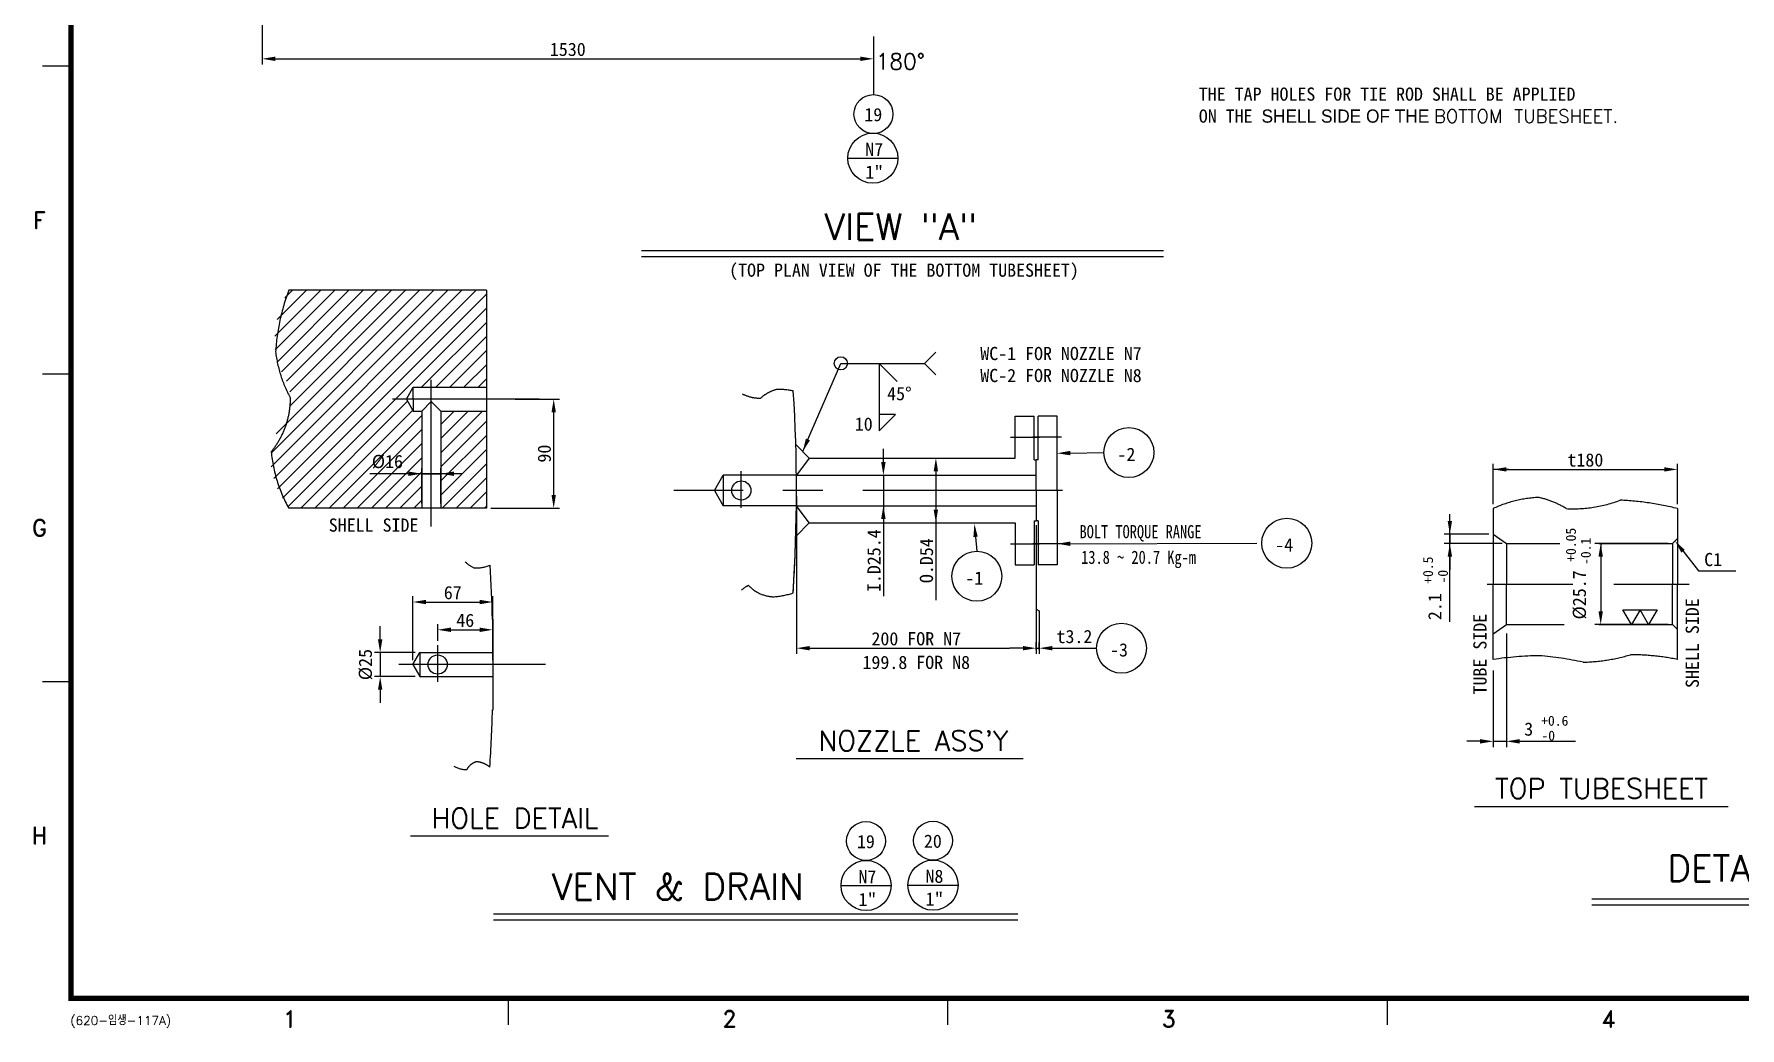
# Model space of a CAD drawing. Extents: x 193 to 9179, y 3 to 6441.
# Drawn here: x 194 to 4464, y 91 to 2578 of the extents above; entities that cross this region are included whole.
import ezdxf
from ezdxf.enums import TextEntityAlignment as Align

# ---------------------------------------------------------------- set-up
doc = ezdxf.new("R2010")
doc.units = 0
doc.header["$LTSCALE"] = 400
doc.header["$MEASUREMENT"] = 0
for name, pattern in [('CADRA_SOLID', [0]), ('CENTER', [2, 1.25, -0.25, 0.25, -0.25]), ('HIDDEN', [0.375, 0.25, -0.125]), ('PHANTOM', [2.5, 1.25, -0.25, 0.25, -0.25, 0.25, -0.25])]:
    doc.linetypes.add(name, pattern=pattern)
for name, color, linetype in [('1', 1, 'CENTER'), ('2', 2, 'HIDDEN'), ('21', 54, 'CADRA_SOLID'), ('3', 3, 'CONTINUOUS'), ('4', 4, 'CONTINUOUS'), ('6', 6, 'PHANTOM')]:
    doc.layers.add(name, color=color, linetype=linetype)
doc.styles.add('ROMAND', font='romand')
doc.styles.add('ROMANS', font='romans.shx', dxfattribs={"bigfont": 'whgtxt.shx'})
doc.dimstyles.get("Standard").update_dxf_attribs({"dimtxt": 0.18, "dimasz": 0.18, "dimexe": 0.18, "dimexo": 0.0625, "dimgap": 0.09, "dimtad": 0, "dimtih": 1, "dimtoh": 1, "dimdec": 4, "dimzin": 0, "dimtxsty": 'STANDARD', "dimcen": 0.09, "dimazin": 3, "dimtfac": 1, "dimtdec": 4, "dimtofl": 0, "dimtmove": 0, "dimatfit": 3, "dimtolj": 1, "dimtzin": 0})

msp = doc.modelspace()

# ---------------------------------------------------------------- hatches: boundary and pattern name
at = {"layer": '4'}
h = msp.add_hatch(dxfattribs=at)
h.set_pattern_fill('ANSI31', color=256, scale=200, style=0)
h.paths.add_polyline_path([(1143, 1694.2), (1326, 1694.2), (1326, 1936.6), (831.2, 1936.6, 0.07372), (800.7, 1854.9, 0.089152), (798.3, 1782.7, 0.094699), (820.7, 1718.1, -0.121083), (835.6, 1666.4, -0.174334), (816.8, 1606.4, 0.136202), (787.3, 1532.5, 0.103135), (793.8, 1465.9, 0.082783), (831.2, 1391.8), (1164, 1391.8), (1164, 1634.2), (1143, 1634.2), (1125.7, 1664.2)])
h.paths.add_polyline_path([(1326, 1634.2), (1212, 1634.2), (1212, 1391.8), (1326, 1391.8)])
h.paths.add_polyline_path([(1031.4, 1532.3), (1124.9, 1532.3), (1124.9, 1482.8), (1031.4, 1482.8)], flags=24)

# ---------------------------------------------------------------- linework, layer by layer
at = {"layer": '1'}
for p, q in [((1188, 1345.9), (1188, 1712.8)), ((1457.9, 1664.2), (1090.8, 1664.2)), ((2638.3, 1569.1), (2710.7, 1569.1)), ((2765.9, 1569.1), (2693.5, 1569.1)), ((1964.1, 1392.7), (1964.1, 1484.4)), ((2768.4, 1435.8), (1794.9, 1435.8)), ((2638.3, 1302.4), (2710.7, 1302.4)), ((2765.9, 1302.4), (2693.5, 1302.4)), ((3831, 1201.7), (4045.5, 1201.7)), ((4148, 1201.7), (4336.8, 1201.7)), ((1204.1, 957), (1204.1, 1048.8)), ((1474, 1000.1), (1106.9, 1000.1))]:
    msp.add_line(p, q, dxfattribs=at)
at = {"layer": '21'}
msp.add_lwpolyline([(242.4, 141.5)], dxfattribs=at)
at = {"layer": '3', "color": 4}
for p, q in [((2294.9, 2572), (2294.9, 2426.2)), ((1397.7, 1664.2), (1508.8, 1664.2)), ((1494.5, 1424.8), (1494.5, 1631.2)), ((2319.8, 1506.9), (2319.8, 1539.9)), ((3846.3, 1401.5), (3846.3, 1502.8)), ((4307.6, 1401.5), (4307.6, 1502.8)), ((1265.7, 1477.6), (1034.2, 1477.6)), ((1164, 1402.8), (1164, 1491.9)), ((1164, 1477.6), (1212, 1477.6)), ((1173.8, 1477.6), (1206.8, 1477.6)), ((1212, 1402.8), (1212, 1491.9)), ((2319.8, 1473.9), (2319.8, 1171.7)), ((2451.2, 1483.7), (2451.2, 1161.1)), ((3879.3, 1488.5), (4274.6, 1488.5)), ((1337, 1391.8), (1508.8, 1391.8)), ((3737.8, 1107), (3737.8, 1376.8)), ((2319.8, 1364.7), (2319.8, 1331.7)), ((3835.3, 1326.5), (3723.5, 1326.5)), ((3737.8, 1326.5), (3737.8, 1303.3)), ((3868.4, 1303.3), (3723.5, 1303.3)), ((4284, 1303.3), (4101.1, 1303.3)), ((4115.4, 1303.3), (4115.4, 1133.1)), ((4321.6, 1283.7), (4360.1, 1234.3)), ((3737.8, 1270.3), (3737.8, 1237.3)), ((4360.1, 1234.3), (4453.4, 1234.3)), ((1060.1, 1063.1), (1060.1, 1096.1)), ((3879.4, 1078.3), (3879.4, 793.8)), ((4284, 1100.1), (4101.1, 1100.1)), ((1148.1, 1030.1), (1045.8, 1030.1)), ((1060.1, 1030.1), (1060.1, 970.1)), ((3846.3, 985.1), (3846.3, 793.8)), ((1148.1, 970.1), (1045.8, 970.1)), ((1060.1, 937.1), (1060.1, 904.1)), ((3813.3, 808.1), (3780.3, 808.1)), ((3846.3, 808.1), (3879.4, 808.1)), ((3912.4, 808.1), (4052.4, 808.1))]:
    msp.add_line(p, q, dxfattribs=at)
at = {"layer": '3', "color": 4, "linetype": 'CENTER'}
for p, q in [((2294.9, 2526.1), (2294.9, 2501.5)), ((2787.5, 1529.3), (2872, 1530.5)), ((3846.3, 1401.5), (3846.3, 1502.8)), ((3885.4, 1488.5), (3846.3, 1488.5)), ((3918.4, 1488.5), (3951.4, 1488.5)), ((2102.1, 1421), (2102.1, 1026.8)), ((2702.1, 1348.6), (2702.1, 1026.8)), ((2550.6, 1319.7), (2553.8, 1283.5)), ((1141.8, 1011.1), (1141.8, 1170.9)), ((1174.8, 1156.6), (1309.1, 1156.6)), ((1342.1, 1011.1), (1342.1, 1170.9)), ((1204.1, 1059.8), (1204.1, 1101.5)), ((1237.1, 1087.2), (1309.1, 1087.2)), ((1342.1, 1011.2), (1342.1, 1101.5)), ((2135.1, 1041.1), (2669.1, 1041.1)), ((2669.1, 1041.1), (2636.1, 1041.1)), ((2702.1, 1037.8), (2702.1, 1055.4)), ((2702.1, 1041.1), (2709.6, 1041.1)), ((2709.6, 1037.8), (2709.6, 1055.4)), ((2742.6, 1041.1), (2853.4, 1041.1))]:
    msp.add_line(p, q, dxfattribs=at)
at = {"layer": '3'}
for p, q in [((3021, 2035.1), (1714.1, 2035.1)), ((1326, 1936.6), (831.2, 1936.6)), ((1326, 1936.6), (1326, 1391.8)), ((1125.7, 1664.2), (1143, 1694.2)), ((1143, 1694.2), (1326, 1694.2)), ((1143, 1664.2), (1143, 1694.2)), ((1125.7, 1664.2), (1143, 1634.2)), ((1143, 1664.2), (1143, 1634.2)), ((1143, 1634.2), (1164, 1634.2)), ((1164, 1634.2), (1188, 1658.5)), ((1164, 1634.2), (1164, 1391.8)), ((1188, 1658.5), (1212, 1634.2)), ((1212, 1634.2), (1212, 1391.8)), ((1212, 1634.2), (1326, 1634.2)), ((2649.7, 1621.8), (2697.3, 1621.8)), ((2649.7, 1516.7), (2649.7, 1621.8)), ((2697.3, 1512), (2697.3, 1621.8)), ((2754.5, 1621.8), (2706.9, 1621.8)), ((2706.9, 1512), (2706.9, 1621.8)), ((2754.5, 1435.8), (2754.5, 1621.8)), ((2101.3, 1549.7), (2134.4, 1516.7)), ((2134.4, 1516.7), (2649.7, 1516.7)), ((2697.3, 1512), (2702.1, 1512)), ((2702.1, 1435.8), (2702.1, 1512)), ((2702.1, 1435.8), (2702.1, 1512)), ((2706.9, 1512), (2702.1, 1512)), ((1897.1, 1435.8), (1919.1, 1473.9)), ((2101.9, 1473.9), (1919.1, 1473.9)), ((1919.1, 1473.9), (1919.1, 1435.8)), ((2101.9, 1473.9), (2702.1, 1473.9)), ((1897.1, 1435.8), (1919.1, 1397.7)), ((1919.1, 1435.8), (1919.1, 1397.7)), ((2702.1, 1435.8), (2702.1, 1359.6)), ((2702.1, 1435.8), (2702.1, 1359.6)), ((2754.5, 1435.8), (2754.5, 1249.8)), ((1326, 1391.8), (831.2, 1391.8)), ((2101.9, 1397.7), (1919.1, 1397.7)), ((2101.9, 1397.7), (2702.1, 1397.7)), ((3846.3, 1390.5), (3846.3, 1201.7)), ((4307.6, 1390.5), (4307.6, 1201.7)), ((2101.3, 1321.8), (2134.4, 1354.8)), ((2134.4, 1354.8), (2649.7, 1354.8)), ((2649.7, 1354.8), (2649.7, 1249.8)), ((2697.3, 1359.6), (2697.3, 1249.8)), ((2697.3, 1359.6), (2702.1, 1359.6)), ((2706.9, 1359.6), (2702.1, 1359.6)), ((2706.9, 1359.6), (2706.9, 1249.8)), ((3846.3, 1326.5), (3879.4, 1303.3)), ((3879.4, 1303.3), (4013.5, 1303.3)), ((3879.4, 1303.3), (3879.4, 1201.7)), ((4110.5, 1303.3), (4295, 1303.3)), ((4295, 1303.3), (4307.6, 1316)), ((4295, 1303.3), (4295, 1201.7)), ((2649.7, 1249.8), (2697.3, 1249.8)), ((2754.5, 1249.8), (2706.9, 1249.8)), ((3846.3, 1013), (3846.3, 1201.7)), ((3879.4, 1100.1), (3879.4, 1201.7)), ((4295, 1100.1), (4295, 1201.7)), ((4307.6, 1013), (4307.6, 1201.7)), ((1342.1, 1114.1), (1342.1, 886.3)), ((3846.3, 1077), (3879.4, 1100.1)), ((3879.4, 1100.1), (4024.2, 1100.1)), ((4110.5, 1100.1), (4295, 1100.1)), ((4295, 1100.1), (4307.6, 1087.5)), ((1141.8, 1000.1), (1159.1, 1030.1)), ((1159.1, 1030.1), (1342.1, 1030.1)), ((1159.1, 1030.1), (1159.1, 1000.1)), ((1141.8, 1000.1), (1159.1, 970.1)), ((1159.1, 1000.1), (1159.1, 970.1)), ((1159.1, 970.1), (1342.1, 970.1)), ((4998.7, 412.8), (4093.4, 412.8)), ((2656, 375.3), (1344, 375.3))]:
    msp.add_line(p, q, dxfattribs=at)
at = {"layer": '3', "linetype": 'CENTER'}
for p, q in [((2134.4, 1516.7), (2101.9, 1473.9)), ((2134.4, 1354.8), (2101.9, 1397.7))]:
    msp.add_line(p, q, dxfattribs=at)
at = {"layer": '3'}
for centre in [(1964.1, 1435.8), (1964.1, 1435.8), (1204.1, 1000.1), (1204.1, 1000.1)]:
    msp.add_circle(centre, 24, dxfattribs=at)
for centre, start, end in [((-1888.5, 1435.8), 356.315, 3.5762), ((-1888.5, 1435.8), 356.315, 358.3748), ((-2647.7, 1000.1), 1.6252, 3.5762), ((-2647.7, 1000.1), 356.315, 358.3748)]:
    msp.add_arc(centre, 3990.6, start, end, dxfattribs=at)
at = {"layer": '3', "color": 4, "linetype": 'CENTER'}
for points in [[(797.7, 2521.3), (797.7, 2510.3), (764.7, 2515.8)], [(2261.9, 2521.3), (2261.9, 2510.3), (2294.9, 2515.8)], [(2787.6, 1523.8), (2787.4, 1534.8), (2754.5, 1528.8)], [(3879.3, 1494), (3879.3, 1483), (3846.3, 1488.5)], [(2545.1, 1319.2), (2556, 1320.2), (2547.6, 1352.6)], [(1174.8, 1162.1), (1174.8, 1151.1), (1141.8, 1156.6)], [(1309.1, 1162.1), (1309.1, 1151.1), (1342.1, 1156.6)], [(1237.1, 1092.7), (1237.1, 1081.7), (1204.1, 1087.2)], [(1309.1, 1092.7), (1309.1, 1081.7), (1342.1, 1087.2)], [(2135.1, 1046.6), (2135.1, 1035.6), (2102.1, 1041.1)], [(2669.1, 1046.6), (2669.1, 1035.6), (2702.1, 1041.1)], [(2669.1, 1046.6), (2669.1, 1035.6), (2702.1, 1041.1)], [(2742.6, 1046.6), (2742.6, 1035.6), (2709.6, 1041.1)]]:
    msp.add_solid(points, dxfattribs=at)
at = {"layer": '3', "color": 4}
for points in [[(1489, 1631.2), (1500, 1631.2), (1494.5, 1664.2)], [(2314.3, 1506.9), (2325.3, 1506.9), (2319.8, 1473.9)], [(2445.7, 1483.7), (2456.7, 1483.7), (2451.2, 1516.7)], [(1131, 1483.1), (1131, 1472.1), (1164, 1477.6)], [(1245, 1483.1), (1245, 1472.1), (1212, 1477.6)], [(4274.6, 1494), (4274.6, 1483), (4307.6, 1488.5)], [(1489, 1424.8), (1500, 1424.8), (1494.5, 1391.8)], [(2314.3, 1364.7), (2325.3, 1364.7), (2319.8, 1397.7)], [(2445.7, 1387.8), (2456.7, 1387.8), (2451.2, 1354.8)], [(3732.3, 1359.5), (3743.3, 1359.5), (3737.8, 1326.5)], [(3732.3, 1270.3), (3743.3, 1270.3), (3737.8, 1303.3)], [(4109.9, 1270.3), (4120.9, 1270.3), (4115.4, 1303.3)], [(4317.3, 1280.3), (4325.9, 1287), (4301.3, 1309.7)], [(4109.9, 1133.1), (4120.9, 1133.1), (4115.4, 1100.1)], [(1054.6, 1063.1), (1065.6, 1063.1), (1060.1, 1030.1)], [(1054.6, 937.1), (1065.6, 937.1), (1060.1, 970.1)], [(3813.3, 813.6), (3813.3, 802.6), (3846.3, 808.1)], [(3912.4, 813.6), (3912.4, 802.6), (3879.4, 808.1)]]:
    msp.add_solid(points, dxfattribs=at)
at = {"layer": '4'}
for p, q in [((764.7, 4304.8), (764.7, 2501.5)), ((286, 2497), (214.5, 2497)), ((797.7, 2515.8), (2261.9, 2515.8)), ((3021, 2020.4), (1714.1, 2020.4)), ((2131, 1563.5), (2213.2, 1753.8)), ((2213.2, 1753.8), (2344.6, 1753.8)), ((2309.1, 1753.8), (2309.1, 1585.2)), ((2309.1, 1753.8), (2354.4, 1708.4)), ((2344.6, 1753.8), (2422.8, 1753.8)), ((2422.8, 1753.8), (2451.2, 1782.2)), ((2422.8, 1753.8), (2451.2, 1725.3)), ((286, 1727), (214.5, 1727)), ((2309.1, 1585.2), (2350, 1626)), ((2350, 1626), (2309.1, 1626)), ((2117.9, 1533.2), (2131, 1563.5)), ((2702.1, 1138.8), (2709.6, 1134.2)), ((2709.6, 1134.2), (2709.6, 1026.8)), ((286, 957), (214.5, 957)), ((2669.5, 764.3), (2101.5, 764.3)), ((4434.9, 644.4), (3799.7, 644.4)), ((1632, 570.5), (1136, 570.5)), ((2213.7, 447.3), (2339, 447.3)), ((2381.3, 448.2), (2506.7, 448.2)), ((4998.7, 398), (4093.4, 398)), ((2656, 360.5), (1344, 360.5)), ((1380.5, 165), (1380.5, 99)), ((2480.5, 165), (2480.5, 99)), ((3580.5, 165), (3580.5, 99))]:
    msp.add_line(p, q, dxfattribs=at)
at = {"layer": '4', "color": 4}
for p, q in [((2230.6, 2266.8), (2356, 2266.8)), ((2230.6, 2266.8), (2356, 2266.8)), ((2131, 1563.5), (2213.2, 1753.8)), ((2213.2, 1753.8), (2246.2, 1753.8))]:
    msp.add_line(p, q, dxfattribs=at)
at = {"layer": '4', "const_width": 13.2}
msp.add_lwpolyline([(286, 165), (9086, 165), (9086, 6369), (286, 6369)], close=True, dxfattribs=at)
at = {"layer": '4'}
for points in [[(4192.5, 1100.1), (4171.1, 1137.3), (4214, 1137.3)], [(4214, 1137.3), (4256.9, 1137.3), (4235.4, 1100.1)]]:
    msp.add_lwpolyline(points, close=True, dxfattribs=at)
for centre, radius in [((2294.9, 2377.5), 48.7), ((2293.3, 2267.1), 62.7), ((2213.2, 1753.8), 16.5), ((2934.5, 1530.5), 62.5), ((3329.5, 1303.8), 62.5), ((2553.8, 1221), 62.5), ((2915.9, 1041.1), 62.5), ((2276.4, 558.6), 48.7), ((2444, 559.6), 48.7), ((2276.4, 447.3), 62.7), ((2444, 448.2), 62.7)]:
    msp.add_circle(centre, radius, dxfattribs=at)
at = {"layer": '4', "color": 4}
msp.add_solid([(2136, 1561.3), (2125.9, 1565.7), (2117.9, 1533.2)], dxfattribs=at)
at = {"layer": '6'}
for points in [[(831.2, 1936.6, 0.07372), (798.3, 1782.7, 0.094699), (835.6, 1666.4, -0.174334), (787.3, 1532.5, 0.103135), (831.2, 1391.8)], [(2094.3, 1684.7, 0.071074), (2051.6, 1688.1, 0.11872), (2012.5, 1666.8, -0.121646), (1966.4, 1677.5)], [(3846.3, 1390.5, -0.09521), (3959.2, 1418.4, -0.08909), (4029.1, 1390.4, 0.103424), (4164.3, 1411.4, -0.050502), (4307.6, 1390.5)], [(1335.1, 1249, -0.119588), (1294.7, 1242.1, -0.076095), (1272.7, 1257.5), (1272.7, 1257.5)], [(2093.8, 1179.3, -0.062279), (2046.3, 1169.9, -0.208623), (1982.4, 1198.3, 0.086883), (1964.6, 1185.9)], [(3846.3, 1013, -0.029286), (3961.5, 1022.4, -0.033616), (4071.1, 1006.1, 0.066335), (4190, 1024.7, -0.048998), (4307.6, 1013)], [(1334.7, 743.6, 0.144929), (1301.3, 757.1, 0.216973), (1277.1, 737.3, -0.133065), (1244.1, 746.1)]]:
    msp.add_lwpolyline(points, format="xyb", dxfattribs=at)

# ---------------------------------------------------------------- texts
at = {"layer": '2', "style": 'ROMAND'}
for s, p in [('F', (207.3, 2112.3)), ('G', (207.3, 1342.3)), ('H', (207.3, 572.3)), ('2', (1934.6, 113.5)), ('3', (3034.6, 113.5)), ('4', (4134.6, 113.5))]:
    msp.add_text(s, height=41.8, dxfattribs=at).set_placement(p, align=Align.MIDDLE)
at = {"layer": '2', "style": 'ROMANS'}
msp.add_text('(620-임생-117A)', height=22, dxfattribs=at).set_placement((284.6, 98.5))
at = {"layer": '3', "color": 2, "linetype": 'CENTER', "width": 0.8}
for s, p in [('BOLT TORQUE RANGE', (2810.8, 1316.2)), ('13.8 ~ 20.7 Kg-m', (2814.9, 1252.2))]:
    msp.add_text(s, height=33, dxfattribs=at).set_placement(p)
at = {"layer": '3', "color": 2, "linetype": 'CENTER', "char_height": 33}
for s, insert, attachment_point in [('1530 ', (1529.8, 2539.2), 5), ('\\A1;', (3545.8, 1585.4), 4), ('67', (1241.9, 1180), 5), ('46', (1273.1, 1110.6), 5), ('200 FOR N7', (2402.1, 1064.5), 5), ('t3.2', (2798, 1070.1), 5), ('199.8 FOR N8', (2402.1, 1005.4), 5)]:
    msp.add_mtext(s, dxfattribs=dict(at, insert=insert, attachment_point=attachment_point))
at = {"layer": '3', "attachment_point": 5, "style": 'ROMANS'}
for s, insert, char_height in [('180%%d', (2362.1, 2509.2), 40), ('VIEW "A"', (2363.3, 2095.7), 66), ("NOZZLE ASS'Y", (2394.8, 809.7), 50), ('TOP TUBESHEET', (4117.5, 689.9), 50), ('HOLE DETAIL', (1397.3, 615.9), 50), ('DETAIL "D"', (4519.4, 490.2), 66), ('VENT & DRAIN ', (1805.3, 444.7), 66)]:
    msp.add_mtext(s, dxfattribs=dict(at, insert=insert, char_height=char_height))
at = {"layer": '3', "color": 2}
for s, insert, char_height, attachment_point in [('THE TAP HOLES FOR TIE ROD SHALL BE APPLIED\\PON THE \\f굴림|b0|i0|c129|p50;SHELL SIDE OF THE \\Ftxt.shx;BOTTOM TUBESHEET.', (3109.3, 2444), 33, 1), ('WC-1 FOR NOZZLE N7\\PWC-2 FOR NOZZLE N8', (2764.3, 1750.7), 33, 5), ('45%%d', (2359.9, 1677.8), 33, 5), ('10', (2270.6, 1601.7), 33, 5), ('%%C16', (1078.2, 1507.6), 33, 5), ('t180', (4077, 1511.9), 33, 5), ('SHELL SIDE', (1043.6, 1348.9), 33, 5), ('C1', (4396.9, 1262.7), 33, 5), ('3', (3935.1, 838.5), 33, 5), ('+0.6', (4000.4, 859.4), 25, 5), ('-0', (3984.1, 822.2), 25, 5)]:
    msp.add_mtext(s, dxfattribs=dict(at, insert=insert, char_height=char_height, attachment_point=attachment_point))
at = {"layer": '3', "color": 2, "attachment_point": 5, "rotation": 90}
for s, insert, char_height in [('90', (1471.2, 1528), 33), ('I.D25.4', (2296.4, 1260.1), 33), ('+0.05', (4040.9, 1299.8), 25), ('O.D54', (2427.8, 1260.1), 33), ('-0.1', (4078.2, 1283.5), 25), ('+0.5', (3683.3, 1236.3), 25), ('-0', (3720.6, 1220), 25), ('%%C25.7', (4062.7, 1174.5), 33), ('2.1', (3700.4, 1145), 33), ('SHELL SIDE', (4344.9, 1053.8), 33), ('TUBE SIDE', (3813.4, 1026.3), 33), ('%%C25', (1023.7, 1000.1), 33)]:
    msp.add_mtext(s, dxfattribs=dict(at, insert=insert, char_height=char_height))
at = {"layer": '4', "style": 'ROMAND'}
msp.add_text('1', height=41.8, dxfattribs=at).set_placement((834.6, 113.5), align=Align.MIDDLE)
at = {"layer": '4', "color": 2, "char_height": 33, "attachment_point": 5}
for s, insert in [('19', (2294.5, 2375.9)), ('N7', (2296.9, 2289.1)), ('1"', (2296.9, 2232.3)), ('(TOP PLAN VIEW OF THE BOTTOM TUBESHEET)', (2371.4, 1982.6)), (' -2', (2916.9, 1526.2)), (' -4', (3311.9, 1299.4)), (' -1', (2536.2, 1216.6)), (' -3', (2898.4, 1036.7)), ('19', (2276, 557)), ('20', (2443.6, 558)), ('N7', (2279.9, 469.3)), ('N8', (2447.6, 470.3)), ('1"', (2279.9, 412.5)), ('1"', (2447.6, 413.5))]:
    msp.add_mtext(s, dxfattribs=dict(at, insert=insert))

# ---------------------------------------------------------------- leaders
at = {"layer": '3', "color": 4, "linetype": 'CENTER'}
msp.add_leader([(2754.5, 1302.4), (3267, 1303.8)], dimstyle='STANDARD', override={"dimscale": 11, "dimtxt": 3, "dimasz": 3, "dimexe": 1.3, "dimexo": 1, "dimgap": 0.625, "dimtad": 1, "dimtih": 0, "dimtoh": 0, "dimdec": 1, "dimzin": 8, "dimcen": 2.5, "dimclrd": 4, "dimclre": 4, "dimclrt": 2, "dimtdec": 1, "dimtix": 1, "dimtofl": 1}, dxfattribs=at)

doc.saveas('drawing.dxf')
